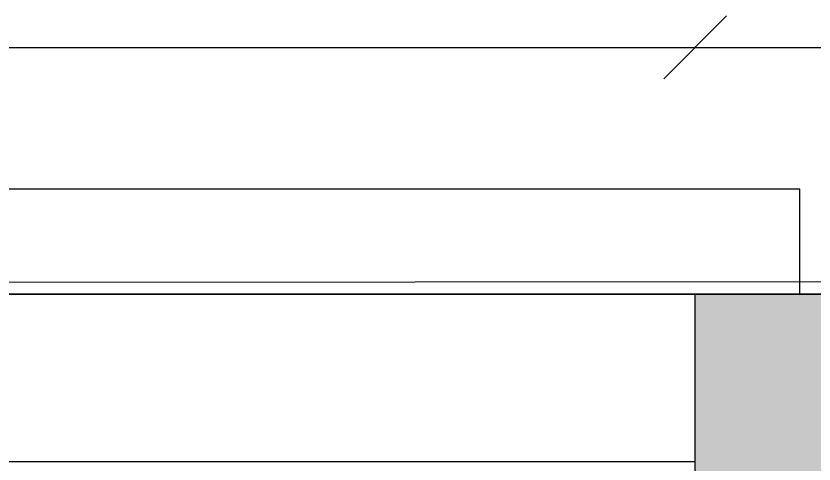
# Model space of a CAD drawing. Header units: metres. Extents: x 493 to 630, y -132 to -15.
# Drawn here: x 516.815 to 517.577, y -79.552 to -79.124 of the extents above; entities that cross this region are included whole.
import ezdxf

# ---------------------------------------------------------------- set-up
doc = ezdxf.new("R2010")
doc.units = ezdxf.units.M
doc.header["$MEASUREMENT"] = 0
doc.header["$PDMODE"] = 3
for name, color, linetype in [('a_caramida', 2, 'Continuous'), ('a_cote_50', 9, 'Continuous'), ('a_pereti_hasuri', 253, 'Continuous'), ('a_vederi', 74, 'Continuous')]:
    doc.layers.add(name, color=color, linetype=linetype)
doc.styles.get("Standard").update_dxf_attribs({"font": 'ARIALN.TTF'})
doc.dimstyles.new('50 cote', dxfattribs={"dimtxt": 0.09, "dimasz": 0.06, "dimexe": 0, "dimexo": 0, "dimgap": 0.018, "dimtad": 1, "dimdec": 1, "dimlfac": 100, "dimrnd": 0.5, "dimdsep": 46, "dimtxsty": 'Standard', "dimblk": 'OBLIQUE', "dimcen": 0.00045, "dimclrd": 256, "dimclrt": 4, "dimadec": 1, "dimazin": 0, "dimtfac": 1, "dimtdec": 1, "dimtix": 1, "dimtofl": 0, "dimtmove": 0, "dimatfit": 3, "dimldrblk": 'OBLIQUE', "dimfxl": 0, "dimtolj": 1, "dimtzin": 0, "dimarcsym": 0})

# ---------------------------------------------------------------- blocks, each defined once
blk = doc.blocks.new('_Oblique')
at = {"color": 0, "linetype": 'ByBlock', "lineweight": -2}
blk.add_line((-0.5, -0.5), (0.5, 0.5), dxfattribs=at)
blk = doc.blocks.new('*D1245')
at = {"layer": 'a_cote_50', "lineweight": -2, "ltscale": 0.3}
blk.add_line((-41.65362, -53.43391), (-39.60362, -53.43391), dxfattribs=at)
at = {"layer": 'Defpoints', "color": 0, "ltscale": 0.3}
for p in [(-39.60362, -53.43391), (-41.65362, -53.66936), (-39.60362, -53.66936)]:
    blk.add_point(p, dxfattribs=at)
at = {"layer": 'a_cote_50', "lineweight": -2, "ltscale": 0.3, "xscale": 0.06, "yscale": 0.06, "zscale": 0.06}
for p, rotation in [((-41.65362, -53.43391), 179.9999999999994), ((-39.60362, -53.43391), 359.9999999999994)]:
    blk.add_blockref('_Oblique', p, dxfattribs=dict(at, rotation=rotation))
at = {"layer": 'a_cote_50', "color": 4, "ltscale": 0.3, "insert": (-40.62862, -53.36996), "char_height": 0.09, "attachment_point": 5}
blk.add_mtext('\\A1;205', dxfattribs=at)
blk = doc.blocks.new('*D1246')
at = {"layer": 'a_cote_50', "lineweight": -2, "ltscale": 0.3}
blk.add_line((-39.60362, -53.43391), (-38.6673, -53.43391), dxfattribs=at)
at = {"layer": 'Defpoints', "color": 0, "ltscale": 0.3}
for p in [(-38.6673, -53.43391), (-39.60362, -53.66936), (-38.6673, -53.66936)]:
    blk.add_point(p, dxfattribs=at)
at = {"layer": 'a_cote_50', "lineweight": -2, "ltscale": 0.3, "xscale": 0.06, "yscale": 0.06, "zscale": 0.06}
for p, rotation in [((-39.60362, -53.43391), 179.9999999999994), ((-38.6673, -53.43391), 359.9999999999994)]:
    blk.add_blockref('_Oblique', p, dxfattribs=dict(at, rotation=rotation))
at = {"layer": 'a_cote_50', "color": 4, "ltscale": 0.3, "insert": (-39.13546, -53.36996), "char_height": 0.09, "attachment_point": 5}
blk.add_mtext('\\A1;93.5', dxfattribs=at)
blk = doc.blocks.new('COTE EXY')
at = {"layer": 'a_cote_50', "ltscale": 0.3}
for base, p1, p2, picture, middle in [((-39.60362, -53.43391), (-41.65362, -53.66936), (-39.60362, -53.66936), '*D1245', (-40.62862, -53.36996)), ((-38.6673, -53.43391), (-39.60362, -53.66936), (-38.6673, -53.66936), '*D1246', (-39.13546, -53.36996))]:
    dim = blk.add_linear_dim(base=base, p1=p1, p2=p2, angle=180, dimstyle='50 cote', override={"dimtmove": 1}, dxfattribs=at)
    dim.commit()
    dim.dimension.update_dxf_attribs({"geometry": picture, "text_midpoint": middle})

msp = doc.modelspace()

# ---------------------------------------------------------------- hatches: boundary and pattern name
at = {"layer": 'a_pereti_hasuri', "ltscale": 0.3}
h = msp.add_hatch(dxfattribs=at)
h.set_pattern_fill('ANSI33', color=256, scale=0.25, style=0)
h.set_pattern_definition([(45, (-4876.954644, 8292.469365), (-0.04419417382, 0.04419417382), []), (45, (-4876.91045, 8292.469365), (-0.04419417382, 0.04419417382), [0.03125, -0.015625])])
h.paths.add_polyline_path([(518.34312, -92.37458), (518.34312, -92.11458), (518.04812, -92.11458), (518.04812, -91.82453), (518.01812, -91.82453), (518.01812, -91.80453), (517.47846, -91.80453), (517.47846, -92.19453), (517.18346, -92.19453), (517.18346, -92.79458), (518.34312, -92.79458), (518.34312, -92.76958), (518.34312, -92.66958), (518.34312, -92.43958)])
h.paths.add_polyline_path([(518.47312, -89.18458), (518.33312, -89.18458), (518.33312, -88.14458), (529.45312, -88.14458), (529.45312, -89.67958), (529.73312, -89.67958), (529.73312, -89.87958), (529.78312, -89.87958), (529.85812, -89.87958), (529.85812, -89.83458), (530.15832, -89.83458), (530.15832, -89.61458), (530.30332, -89.61458), (530.30332, -89.00958), (529.61479, -89.00958), (529.61479, -88.04458), (529.53979, -88.04458), (518.39979, -88.04458), (518.39979, -80.11458), (518.39979, -79.61458), (518.39979, -79.54958), (518.39979, -79.38958), (517.46347, -79.38958), (517.46347, -80.08953), (517.52347, -80.08953), (517.71828, -80.08953), (517.71828, -80.53953), (518.06828, -80.53953), (518.06828, -85.08953), (517.67828, -85.08953), (517.67828, -85.56953), (516.91778, -85.56953), (516.91778, -85.92453), (517.38778, -85.92453), (517.38778, -86.07013), (518.10778, -86.07013), (518.10778, -89.18013), (517.36778, -89.18013), (517.36778, -89.43013), (516.79604, -89.43013), (516.79604, -89.73453), (517.49778, -89.73453), (517.49778, -90.10453), (518.01812, -90.10453), (518.09312, -90.10453), (518.09312, -89.68458), (518.47312, -89.68458), (518.47312, -89.67458)])
h.paths.add_polyline_path([(521.40979, -79.61458), (521.40979, -79.54958), (521.40979, -79.38958), (520.47979, -79.38958), (520.47979, -79.54958), (520.47979, -79.61458), (520.47979, -80.11458), (520.52979, -80.11458), (520.72479, -80.11458), (520.72479, -80.55458), (521.18479, -80.55458), (521.18479, -80.11958), (521.40979, -80.11958)], flags=17)
h.paths.add_polyline_path([(524.40606, -79.38958), (523.48979, -79.38958), (523.48979, -80.11958), (523.53979, -80.11958), (523.71979, -80.11958), (523.71979, -80.53958), (524.16479, -80.53958), (524.16479, -80.08958), (524.40606, -80.08958)])
h.paths.add_polyline_path([(527.45979, -79.38958), (526.48606, -79.38958), (526.48606, -80.08958), (526.70479, -80.08958), (526.70479, -80.50958), (527.17479, -80.50958), (527.17479, -80.11458), (527.45979, -80.11458)])
h.paths.add_polyline_path([(530.44979, -79.62958), (530.44979, -79.56458), (530.44979, -79.38958), (530.34979, -79.38958), (529.53979, -79.38958), (529.53979, -79.54958), (529.53979, -80.11958), (529.53979, -80.15458), (529.53979, -86.41458), (529.61479, -86.41458), (529.61479, -86.41958), (532.34332, -86.41958), (532.34332, -89.68458), (536.22979, -89.68458), (536.22979, -89.60958), (536.27479, -89.60958), (536.27479, -89.11958), (535.54479, -89.11958), (535.54479, -89.61958), (533.39479, -89.61958), (533.39479, -89.11958), (532.55479, -89.11958), (532.55479, -86.31958), (529.65479, -86.31958), (529.65479, -80.11958), (530.44979, -80.11958)])
h.paths.add_polyline_path([(527.34312, -92.46458), (527.34312, -92.39958), (527.34312, -92.13958), (527.04812, -92.13958), (527.04812, -91.73458), (526.59812, -91.73458), (526.59812, -92.13958), (526.30312, -92.13958), (526.30312, -92.46458), (526.30332, -92.46458), (526.30332, -92.69458), (526.30332, -92.79458), (527.34312, -92.79458), (527.34312, -92.69458)])
h.paths.add_polyline_path([(524.35312, -92.46458), (524.35312, -92.13958), (524.05812, -92.13958), (524.05812, -91.72958), (523.60812, -91.72958), (523.60812, -92.10958), (523.31312, -92.10958), (523.31312, -92.43458), (523.31332, -92.43458), (523.31332, -92.66458), (523.31332, -92.79458), (524.35312, -92.79458), (524.35312, -92.69458)])
h.paths.add_polyline_path([(521.36312, -92.43458), (521.36312, -92.10958), (521.04812, -92.10958), (521.04812, -91.72958), (520.58812, -91.72958), (520.58812, -92.11458), (520.29312, -92.11458), (520.29312, -92.43958), (520.29332, -92.43958), (520.29332, -92.66958), (520.29332, -92.79458), (521.36312, -92.79458), (521.36312, -92.76458), (521.36312, -92.66458)])

# ---------------------------------------------------------------- linework, layer by layer
at = {"layer": 'a_caramida', "ltscale": 0.3}
msp.add_lwpolyline([(518.10778, -89.18013), (518.10778, -86.07013), (517.38778, -86.07013), (517.38778, -86.07013), (517.38778, -85.92453), (516.91778, -85.92453), (516.91778, -85.56953), (517.67828, -85.56953), (517.67828, -85.08953), (518.06828, -85.08953), (518.06828, -80.53953), (517.71828, -80.53953), (517.71828, -80.08953), (517.46347, -80.08953), (517.46347, -79.38958), (518.39979, -79.38958), (518.39979, -80.11458), (518.39979, -80.11458), (518.39979, -88.04458), (529.61479, -88.04458)], dxfattribs=at)
at = {"layer": 'a_cote_50', "ltscale": 0.3}
for points in [[(506.12025, -92.79458), (504.21498, -79.38958), (553.78493, -79.34534)], [(568.74532, -92.79458), (506.12025, -92.79458), (504.21498, -79.38958), (553.78512, -79.38958)]]:
    msp.add_lwpolyline(points, dxfattribs=at)
at = {"layer": 'a_cote_50', "color": 242, "ltscale": 0.3}
msp.add_lwpolyline([(568.74532, -92.79458), (568.74532, -83.06458), (553.78532, -83.06458), (553.78497, -79.38958), (504.21498, -79.38958), (506.12025, -92.79458)], close=True, dxfattribs=at)
at = {"layer": 'a_vederi', "ltscale": 0.3}
msp.add_lwpolyline([(517.46347, -79.54958), (517.46347, -79.38958), (517.56347, -79.38958), (517.56347, -79.28958), (515.41347, -79.28958), (515.31347, -79.28958), (515.31347, -79.38958), (515.41347, -79.38958), (515.41347, -79.54958)], close=True, dxfattribs=at)

# ---------------------------------------------------------------- block references
at = {"layer": 'a_cote_50'}
msp.add_blockref('COTE EXY', (557.06709, -25.72022), dxfattribs=at)

doc.saveas('drawing.dxf')
